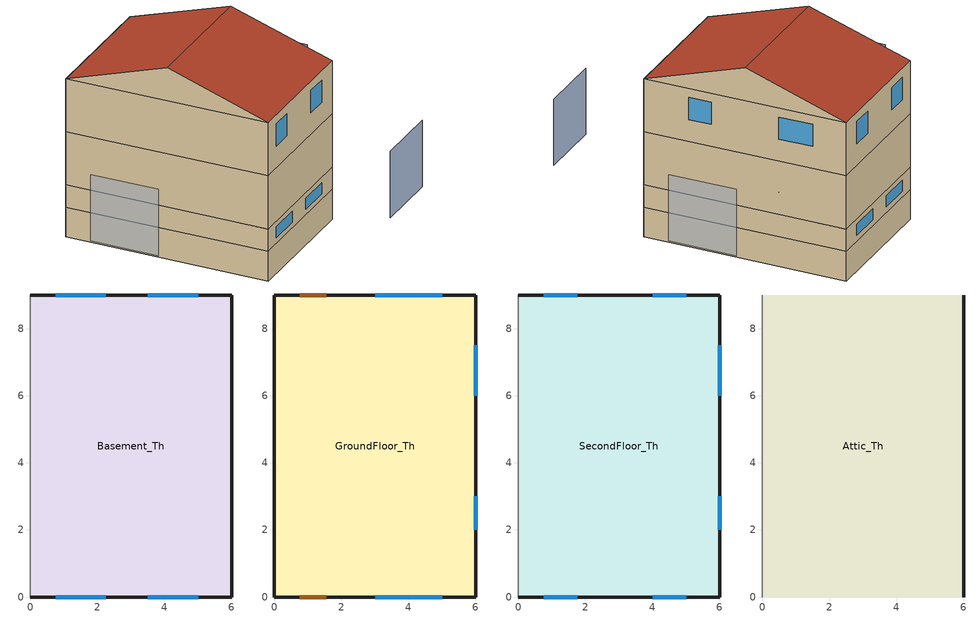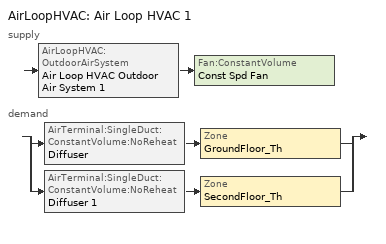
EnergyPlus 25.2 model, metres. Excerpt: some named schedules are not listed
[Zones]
Basement_Th
 floor foundation (SFD_BasementFloor): 6,9 6,0 0,0 0,9 z-1.35; 6,9 6,0 0,0 0,9 z0
 wall outside (Surface 12 c tbd): 6,0 6,9 z0:1
 wall outside (Surface 13 c tbd): 0,0 6,0 z0:1
 wall outside (Surface 16 c tbd): 6,9 0,9 z0:1
 wall foundation (SFD_new-construction_BasementWall): 0,0 6,0 6,9 0,9 z-1.35:0
 wall adiabatic (SFD_new-construction_ExtWall): 0,9 0,0 z0:1; 0,9 0,0 z-1.35:0
 window (SFD_Window_new-construction): 0.75,0 2.25,0 / 3.5,0 5,0 / 5,9 3.5,9 / 2.25,9 0.75,9 z0.25:0.75
GroundFloor_Th
 floor ground (SFD_IntFloor): 6,9 6,0 0,0 0,9 z1
 wall ground (Surface 3 c tbd): 0,0 6,0 z1:3.4
 wall ground (Surface 4 c tbd): 6,9 0,9 z1:3.4
 wall ground (SFD_new-construction_ExtWall): 0,9 0,0 z1:3.4
 wall ground (Surface 6 c tbd): 6,0 6,9 z1:3.4
 window inside (SFD_Window_new-construction): 3,0 5,0 / 5,9 3,9 / 6,6 6,7.5 z2:3; 6,2 6,3 z1.99:2.99
 door inside (SFD_Door_new-construction): 0.75,0 1.55,0 / 1.55,9 0.75,9 z1:3
 ceiling ground (SFD_IntCeiling): 6,0 6,9 0,9 0,0 z3.4
SecondFloor_Th
 floor to GroundFloor_Th (SFD_IntFloor): 6,9 6,0 0,0 0,9 z3.4
 wall outside (Surface 25 c tbd): 0,0 6,0 z3.4:5.8
 wall outside (Surface 26 c tbd): 6,0 6,9 z3.4:5.8
 wall outside (Surface 28 c tbd): 6,9 0,9 z3.4:5.8
 wall adiabatic (SFD_new-construction_ExtWall): 0,9 0,0 z3.4:5.8
 window (SFD_Window_new-construction): 4,0 5,0 / 0.75,0 1.75,0 / 6,2 6,3 / 6,6 6,7.5 / 1.75,9 0.75,9 / 5,9 4,9 z4.4:5.4
Attic_Th
 floor to SecondFloor_Th (Surface 27 c tbd Reversed): 6,9 6,0 0,0 0,9 z5.8
 wall outside (SFD_new-construction_ExtWall): 6,4.5,7.29 6,0,5.8 6,9,5.8
 wall adiabatic (SFD_new-construction_ExtWall): 0,4.5,7.29 0,9,5.8 0,0,5.8
 roof outside (SFD_Roof): 6,4.5,7.29 6,9,5.8 0,9,5.8 0,4.5,7.29; 0,4.5,7.29 0,0,5.8 6,0,5.8 6,4.5,7.29
shading: -4,3 -4,6 / 6,-4 3,-4 / 10,6 10,3 z1:4
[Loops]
AirLoopHVAC 'Air Loop HVAC 1'
 supply: AirLoopHVAC:OutdoorAirSystem 'Air Loop HVAC Outdoor Air System 1' > Fan:ConstantVolume 'Const Spd Fan'
 demand: split
  | AirTerminal:SingleDuct:ConstantVolume:NoReheat 'Diffuser' > Zone 'GroundFloor_Th'
  | AirTerminal:SingleDuct:ConstantVolume:NoReheat 'Diffuser 1' > Zone 'SecondFloor_Th'
[Building]
Building 1
[Site:Location]
MONTREAL INTL A: Latitude {deg}=45.47; Longitude {deg}=-73.74; Time Zone {hr}=-5; Elevation {m}=36
[SizingPeriod:DesignDay] Day of Month=21; Dry-Bulb Temperature Range Modifier Type=DefaultMultipliers; Humidity Condition Type=Wetbulb; Barometric Pressure {Pa}=100893; Rain Indicator=No; Snow Indicator=No; Daylight Saving Time Indicator=No; Begin Environment Reset Mode=FullResetAtBeginEnvironment
Name | Month | Day Type | Maximum Dry-Bulb Temperature {C} | Daily Dry-Bulb Temperature Range {deltaC} | Wetbulb or DewPoint at Maximum Dry-Bulb {C} | Wind Speed {m/s} | Wind Direction {deg} | Solar Model Indicator | ASHRAE Clear Sky Optical Depth for Beam Irradiance (taub) | ASHRAE Clear Sky Optical Depth for Diffuse Irradiance (taud) | Sky Clearness
Montreal-Trudeau Intl AP Ann Clg .4% Condns DB=>MWB | 7 | SummerDesignDay | 30.3 | 8.8 | 22.1 | 5.4 | 230 | ASHRAETau | 0.431 | 2.246
Montreal-Trudeau Intl AP Ann Htg 99.6% Condns DB | 1 | WinterDesignDay | -22.9 | 0 | -22.9 | 4.3 | 260 | ASHRAEClearSky |  |  | 0
[Material] Thermal Absorptance=0.9
Name | Roughness | Thickness {m} | Conductivity {W/m-K} | Density {kg/m3} | Specific Heat {J/kg-K} | Solar Absorptance | Visible Absorptance
Cladding-vinyl | Smooth | 0.0095 | 0.086 | 200 | 1000 | 0.5 | 0.5
Gypsum Board | Smooth | 0.0127 | 0.16 | 800 | 1090 | 0.3 | 0.5
Heavy Concrete 150 mm | Smooth | 0.1524 | 1.95 | 2240 | 900 | 0.3 | 0.5
Heavy Concrete 200 mm | Smooth | 0.2032 | 1.95 | 2240 | 900 | 0.3 | 0.5
Insulation 75 mm | Smooth | 0.0754 | 0.046 | 19 | 960 | 0.7 | 0.7
Insulation panel 80 mm | Smooth | 0.08 | 0.03 | 43 | 1210 | 0.7 | 0.7
Plaster | Smooth | 0.005 | 0.071 | 1860 | 840 | 0.3 | 0.5
Plywood | Smooth | 0.0159 | 0.12 | 544 | 1210 | 0.5 | 0.5
Shingles asphalt | Smooth | 0.0032 | 0.04 | 1120 | 1260 | 0.5 | 0.5
Surface 12 m tbd | Smooth | 0.0408001 | 0.03 | 43 | 1210 | 0.7 | 0.7
Surface 13 m tbd; Surface 16 m tbd | Smooth | 0.0282931 | 0.03 | 43 | 1210 | 0.7 | 0.7
Surface 25 m tbd; Surface 28 m tbd | Smooth | 0.0615621 | 0.046 | 19 | 960 | 0.7 | 0.7
Surface 26 m tbd | Smooth | 0.0641773 | 0.046 | 19 | 960 | 0.7 | 0.7
Surface 27 m tbd | Smooth | 0.220486 | 0.046 | 20 | 1400 | 0.7 | 0.7
Surface 3 m tbd; Surface 4 m tbd | Smooth | 0.0613361 | 0.046 | 19 | 960 | 0.7 | 0.7
Surface 6 m tbd | Smooth | 0.0628811 | 0.046 | 19 | 960 | 0.7 | 0.7
Wood Flooring | Smooth | 0.019 | 0.17 | 700 | 1630 | 0.5 | 0.2
Wood frame roof 2x10 insulated | Smooth | 0.235 | 0.16 | 96 | 1515 | 0.7 | 0.7
Wood frame roof 2x10 uninsulated | Smooth | 0.235 | 1.1557 | 80.994 | 1621.88 | 0.7 | 0.7
Wood frame wall 2x4 insulated | Smooth | 0.089 | 0.073 | 165.2 | 1571.76 | 0.7 | 0.7
Wood frame wall 2x4 uninsulated | Smooth | 0.089 | 0.409 | 154.65 | 1626.3 | 0.7 | 0.7
Wood Furnishing | Smooth | 0.075 | 0.12 | 540 | 1210 | 0.5 | 0.5
XPS 25mm | Rough | 0.0254 | 0.029 | 28 | 1450 | 0.7 | 0.7
[Material:AirGap]
Air Layer 1: Thermal Resistance {m2-K/W}=0.15
[Material:NoMass]
SFD_Door_new-construction: Roughness=Smooth; Thermal Resistance {m2-K/W}=1.11; Thermal Absorptance=0.9; Solar Absorptance=0.7; Visible Absorptance=0.7
[WindowMaterial:SimpleGlazingSystem]
SFD_Window_new-construction: U-Factor {W/m2-K}=1.8; Solar Heat Gain Coefficient=0.6; Visible Transmittance=0.8
[Construction]
SFD_BasementFloor: Heavy Concrete 150 mm
SFD_Door_new-construction: SFD_Door_new-construction
SFD_Furnishing: Wood Furnishing
SFD_IntCeiling: Gypsum Board, Wood frame roof 2x10 uninsulated, Plywood, Wood Flooring
SFD_IntFloor: Wood Flooring, Plywood, Wood frame roof 2x10 uninsulated, Gypsum Board
SFD_IntWall: Gypsum Board, Air Layer 1, Wood frame wall 2x4 uninsulated, Air Layer 1, Gypsum Board
SFD_new-construction_BasementWall: Heavy Concrete 200 mm, Insulation panel 80 mm, Gypsum Board
SFD_new-construction_ExtWall: Cladding-vinyl, Air Layer 1, Plywood, Wood frame wall 2x4 insulated, Insulation 75 mm, Air Layer 1, Gypsum Board
SFD_Roof: Shingles asphalt, Plywood
SFD_Window_new-construction: SFD_Window_new-construction
Surface 12 c tbd: Plaster, Heavy Concrete 200 mm, Surface 12 m tbd, Air Layer 1, Gypsum Board
Surface 13 c tbd: Plaster, Heavy Concrete 200 mm, Surface 13 m tbd, Air Layer 1, Gypsum Board
Surface 16 c tbd: Plaster, Heavy Concrete 200 mm, Surface 16 m tbd, Air Layer 1, Gypsum Board
Surface 25 c tbd: Cladding-vinyl, Air Layer 1, Plywood, Wood frame wall 2x4 insulated, Surface 25 m tbd, Air Layer 1, Gypsum Board
Surface 26 c tbd: Cladding-vinyl, Air Layer 1, Plywood, Wood frame wall 2x4 insulated, Surface 26 m tbd, Air Layer 1, Gypsum Board
Surface 27 c tbd Reversed: Gypsum Board, Wood frame roof 2x10 insulated, Plywood, Surface 27 m tbd
Surface 28 c tbd: Cladding-vinyl, Air Layer 1, Plywood, Wood frame wall 2x4 insulated, Surface 28 m tbd, Air Layer 1, Gypsum Board
Surface 3 c tbd: Cladding-vinyl, Air Layer 1, Plywood, Wood frame wall 2x4 insulated, Surface 3 m tbd, Air Layer 1, Gypsum Board
Surface 4 c tbd: Cladding-vinyl, Air Layer 1, Plywood, Wood frame wall 2x4 insulated, Surface 4 m tbd, Air Layer 1, Gypsum Board
Surface 6 c tbd: Cladding-vinyl, Air Layer 1, Plywood, Wood frame wall 2x4 insulated, Surface 6 m tbd, Air Layer 1, Gypsum Board
[Zone] Multiplier=1; Part of Total Floor Area=Yes
Attic_Th; Basement_Th; GroundFloor_Th; SecondFloor_Th
[Space]
Name | Zone | Space Type
Attic | Attic_Th | SFD_Attic_SpaceType
Basement | Basement_Th | SFD_Basement_SpaceType
GroundFloor | GroundFloor_Th | SFD_MainFloors_SpaceType
SecondFloor | SecondFloor_Th | SFD_MainFloors_SpaceType
[SpaceList]
SFD_Attic_SpaceType: Attic
SFD_Basement_SpaceType: Basement
SFD_MainFloors_SpaceType: GroundFloor, SecondFloor
[ZoneInfiltration:DesignFlowRate] Density Basis=Outdoor
Name | Zone or ZoneList or Space or SpaceList | Design Flow Rate Calculation Method | Air Changes per Hour {1/hr} | Constant Term Coefficient | Temperature Term Coefficient | Velocity Term Coefficient | Velocity Squared Term Coefficient | Design Flow Rate {m3/s}
Attic Ventilation | SFD_Attic_SpaceType | AirChanges/Hour | 3 | 0.606 | 0.03636 | 0.1177 | 0
Air exhaust-intake compensation | SFD_MainFloors_SpaceType | Flow/Zone |  |  |  |  |  | 0.001
[InternalMass]
Name | Construction | Zone or ZoneList | Space or SpaceList | Surface Area {m2}
Basement Basement_InternalMassFurnishing | SFD_Furnishing | Basement_Th | Basement | 216
GroundFloor MainFloors_InternalMassFurnishing | SFD_Furnishing | GroundFloor_Th | GroundFloor | 108
SecondFloor MainFloors_InternalMassFurnishing | SFD_Furnishing | SecondFloor_Th | SecondFloor | 108
GroundFloor MainFloors_IntWalls | SFD_IntWall | GroundFloor_Th | GroundFloor | 80
SecondFloor MainFloors_IntWalls | SFD_IntWall | SecondFloor_Th | SecondFloor | 80
[SurfaceProperty:ExposedFoundationPerimeter] Exposed Perimeter Calculation Method=TotalExposedPerimeter; Total Exposed Perimeter {m}=21
Surface 11; Surface 17
[ZoneControl:Thermostat] Temperature Difference Between Cutout And Setpoint {deltaC}=0
Name | Zone or ZoneList | Control Type Schedule | Control 1
Basement_Th Thermostat | Basement_Th | Basement_Th Thermostat Schedule | Thermostat Setpoint Dual Setpoint 3
GroundFloor_Th Thermostat | GroundFloor_Th | GroundFloor_Th Thermostat Schedule | Thermostat Setpoint Dual Setpoint 2
SecondFloor_Th Thermostat | SecondFloor_Th | SecondFloor_Th Thermostat Schedule | Thermostat Setpoint Dual Setpoint 1
[ThermostatSetpoint:SingleCooling]
Thermostat Setpoint Dual Setpoint 3: Setpoint Temperature Schedule=Residential ClgSetpoint
[ZoneHVAC:Baseboard:Convective:Electric] Availability Schedule=Always On Discrete hvac_library; Heating Design Capacity {W}=Autosize; Efficiency=1
Elec Baseboard 2; Elec Baseboard 1; Elec Baseboard
[Zone equipment]
Basement_Th: Elec Baseboard 2
GroundFloor_Th: Diffuser, Cycling PTAC DX Clg Elec Htg 1, Elec Baseboard 1
SecondFloor_Th: Diffuser 1, Cycling PTAC DX Clg Elec Htg, Elec Baseboard
[Sizing:Zone] Zone Cooling Design Supply Air Temperature Input Method=SupplyAirTemperature; Zone Cooling Design Supply Air Temperature {C}=14; Zone Cooling Design Supply Air Temperature Difference {deltaC}=11.11; Zone Heating Design Supply Air Temperature Input Method=SupplyAirTemperature; Zone Heating Design Supply Air Temperature {C}=40; Zone Heating Design Supply Air Temperature Difference {deltaC}=11.11; Zone Cooling Design Supply Air Humidity Ratio {kgWater/kgDryAir}=0.0085; Zone Heating Design Supply Air Humidity Ratio {kgWater/kgDryAir}=0.008; Cooling Design Air Flow Method=DesignDay; Cooling Design Air Flow Rate {m3/s}=0; Cooling Minimum Air Flow per Zone Floor Area {m3/s-m2}=0.000762; Cooling Minimum Air Flow {m3/s}=0; Cooling Minimum Air Flow Fraction=0; Heating Design Air Flow Method=DesignDay; Heating Design Air Flow Rate {m3/s}=0; Heating Maximum Air Flow per Zone Floor Area {m3/s-m2}=0.002032; Heating Maximum Air Flow {m3/s}=0.141576; Heating Maximum Air Flow Fraction=0.3; Account for Dedicated Outdoor Air System=No; Zone Load Sizing Method=Sensible Load Only No Latent Load; Zone Latent Cooling Design Supply Air Humidity Ratio Input Method=HumidityRatioDifference; Zone Cooling Design Supply Air Humidity Ratio Difference {kgWater/kgDryAir}=0.005; Zone Latent Heating Design Supply Air Humidity Ratio Input Method=HumidityRatioDifference; Zone Humidification Design Supply Air Humidity Ratio Difference {kgWater/kgDryAir}=0.005; Type of Space Sum to Use=Coincident; Heating Coil Sizing Method=None; Maximum Heating Capacity To Cooling Load Sizing Ratio {W/W}=1
Name | Design Specification Outdoor Air Object
Basement_Th | Basement_Th Zero air DSOA
GroundFloor_Th; SecondFloor_Th | SFD-OA-Quebec-code-2015
[DesignSpecification:OutdoorAir] Outdoor Air Method=Sum; Outdoor Air Flow per Person {m3/s-person}=0; Outdoor Air Flow per Zone Floor Area {m3/s-m2}=0; Outdoor Air Flow Air Changes per Hour {1/hr}=0
Name | Outdoor Air Flow per Zone {m3/s}
Basement_Th Zero air DSOA | 0
SFD-OA-Quebec-code-2015 | 0.015
[Lights]
MainFloors_InteriorLighting: Zone or ZoneList or Space or SpaceList=SFD_MainFloors_SpaceType; Schedule=Interior Lighting Schedule; Design Level Calculation Method=LightingLevel; Lighting Level {W}=150.85; Fraction Radiant=0.4; Fraction Visible=0.2; Fraction Replaceable=1
[People]
MainFloors_People: Zone or ZoneList or Space or SpaceList=SFD_MainFloors_SpaceType; Number of People Schedule=Residential Occupancy; Number of People Calculation Method=People; Number of People=1.42; Fraction Radiant=0.3; Activity Level Schedule=Residential Occupant Activity; Clothing Insulation Calculation Method=ClothingInsulationSchedule
[ElectricEquipment] Zone or ZoneList or Space or SpaceList=SFD_MainFloors_SpaceType; Design Level Calculation Method=EquipmentLevel
Name | Schedule | Design Level {W} | Fraction Radiant | Fraction Lost | Fraction Latent
MainFloors_Dishwasher | Dishwasher Schedule | 59.25 | 0.2
MainFloors_Dryer | Dryer Schedule | 309.55 | 0.2 | 0.8
MainFloors_Freezer | Freezer Schedule | 26.7 | 0.2
MainFloors_HWElectricConsumption | Hot Water Tank Electric Load Schedule | 592.05 |  | 0.99
MainFloors_OtherEquipment | Other Electric Charges Schedule | 923.65 | 0.2 |  | 0
MainFloors_Refrigerator | Fridge Schedule | 80.15 | 0.2
MainFloors_StoveTopOven | Stovetop Schedule | 236.9 | 0.2
MainFloors_WashingMachine | Washer Schedule | 29.95 | 0.2
[ZoneInfiltration:EffectiveLeakageArea] Effective Air Leakage Area {cm2}=113.75; Stack Coefficient=0.000145; Wind Coefficient=0.000174
Name | Zone or Space
SFD_ELA_new-construction 1 | GroundFloor
SFD_ELA_new-construction 2 | SecondFloor
[ThermostatSetpoint:DualSetpoint] Heating Setpoint Temperature Schedule=Residential HtgSetpoint; Cooling Setpoint Temperature Schedule=Residential ClgSetpoint
Thermostat Setpoint Dual Setpoint 2; Thermostat Setpoint Dual Setpoint 1
[ZoneVentilation:WindandStackOpenArea] Opening Area Fraction Schedule=SFD Window Opening Fraction; Opening Effectiveness=Autocalculate; Height Difference {m}=0.25; Discharge Coefficient for Opening=Autocalculate; Minimum Indoor Temperature {C}=21; Maximum Indoor Temperature {C}=40; Delta Temperature {deltaC}=-100; Minimum Outdoor Temperature {C}=21; Maximum Outdoor Temperature {C}=24; Maximum Wind Speed {m/s}=10
Name | Zone or Space | Opening Area {m2} | Effective Angle {deg}
Sub Surface 3_WindandStackOpenArea | GroundFloor_Th | 2 | 180
Sub Surface 8_WindandStackOpenArea | GroundFloor_Th | 2 | 0
Sub Surface 13_WindandStackOpenArea | GroundFloor_Th | 1 | 90
Sub Surface 14_WindandStackOpenArea | GroundFloor_Th | 1.5 | 90
Sub Surface 9_WindandStackOpenArea; Sub Surface 10_WindandStackOpenArea | SecondFloor_Th | 1 | 0
Sub Surface 5_WindandStackOpenArea; Sub Surface 4_WindandStackOpenArea | SecondFloor_Th | 1 | 180
Sub Surface 15_WindandStackOpenArea | SecondFloor_Th | 1 | 90
Sub Surface 16_WindandStackOpenArea | SecondFloor_Th | 1.5 | 90
[AirTerminal:SingleDuct:ConstantVolume:NoReheat] Availability Schedule=Always On Discrete hvac_library; Maximum Air Flow Rate {m3/s}=AutoSize
Diffuser; Diffuser 1
[ZoneHVAC:PackagedTerminalAirConditioner] Availability Schedule=Always On Discrete hvac_library; Cooling Supply Air Flow Rate {m3/s}=Autosize; Heating Supply Air Flow Rate {m3/s}=Autosize; No Load Supply Air Flow Rate {m3/s}=Autosize; No Load Supply Air Flow Rate Control Set To Low Speed=Yes; Cooling Outdoor Air Flow Rate {m3/s}=0; Heating Outdoor Air Flow Rate {m3/s}=0; No Load Outdoor Air Flow Rate {m3/s}=0; Fan Placement=DrawThrough; Supply Air Fan Operating Mode Schedule=Cycling PTAC Fan Mode Always Zero
Name | Supply Air Fan | Heating Coil | Cooling Coil
Cycling PTAC DX Clg Elec Htg 1 | Cycling Elec PTAC Fan 1 | Cycling PTAC Elec Htg Coil 1 | Cycling Elec PTAC 1 Spd DX Clg Coil 1
Cycling PTAC DX Clg Elec Htg | Cycling Elec PTAC Fan | Cycling PTAC Elec Htg Coil | Cycling Elec PTAC 1 Spd DX Clg Coil
[Fan:OnOff] Availability Schedule=Always On Discrete hvac_library; Fan Total Efficiency=0.6; Pressure Rise {Pa}=250; Maximum Flow Rate {m3/s}=Autosize; Motor Efficiency=0.8; Motor In Airstream Fraction=1; Fan Power Ratio Function of Speed Ratio Curve=Fan On Off Power Curve 15; Fan Efficiency Ratio Function of Speed Ratio Curve=Fan On Off Efficiency Curve 15
Cycling Elec PTAC Fan 1; Cycling Elec PTAC Fan
[Coil:Heating:Electric] Availability Schedule=Always On Discrete hvac_library; Efficiency=1; Nominal Capacity {W}=0
Cycling PTAC Elec Htg Coil 1; Cycling PTAC Elec Htg Coil
[Coil:Cooling:DX:SingleSpeed] Availability Schedule=Always On Discrete hvac_library; Gross Rated Total Cooling Capacity {W}=Autosize; Gross Rated Sensible Heat Ratio=Autosize; Gross Rated Cooling COP {W/W}=2.5; Rated Air Flow Rate {m3/s}=Autosize; Rated Evaporator Fan Power Per Volume Flow Rate 2017 {W/(m3/s)}=773.3; Rated Evaporator Fan Power Per Volume Flow Rate 2023 {W/(m3/s)}=934.4; Total Cooling Capacity Function of Temperature Curve=Curve Biquadratic 29; Total Cooling Capacity Function of Flow Fraction Curve=Curve Quadratic 35; Energy Input Ratio Function of Temperature Curve=Curve Biquadratic 30; Energy Input Ratio Function of Flow Fraction Curve=Curve Quadratic 36; Part Load Fraction Correlation Curve=Curve Quadratic 37; Minimum Outdoor Dry-Bulb Temperature for Compressor Operation {C}=-25; Nominal Time for Condensate Removal to Begin {s}=0; Ratio of Initial Moisture Evaporation Rate and Steady State Latent Capacity=0; Maximum Cycling Rate {cycles/hr}=0; Latent Capacity Time Constant {s}=0; Condenser Type=AirCooled; Evaporative Condenser Effectiveness=0; Evaporative Condenser Air Flow Rate {m3/s}=Autosize; Evaporative Condenser Pump Rated Power Consumption {W}=Autosize; Crankcase Heater Capacity {W}=0; Maximum Outdoor Dry-Bulb Temperature for Crankcase Heater Operation {C}=0; Basin Heater Capacity {W/K}=0; Basin Heater Setpoint Temperature {C}=10
Cycling Elec PTAC 1 Spd DX Clg Coil 1; Cycling Elec PTAC 1 Spd DX Clg Coil
[AirLoopHVAC]
Air Loop HVAC 1: Design Supply Air Flow Rate {m3/s}=AutoSize; Design Return Air Flow Fraction of Supply Air Flow=1
[Sizing:System]
Air Loop HVAC 1: Type of Load to Size On=VentilationRequirement; Design Outdoor Air Flow Rate {m3/s}=Autosize; Central Heating Maximum System Air Flow Ratio=0.3; Preheat Design Temperature {C}=18; Preheat Design Humidity Ratio {kgWater/kgDryAir}=0.008; Precool Design Temperature {C}=14; Precool Design Humidity Ratio {kgWater/kgDryAir}=0.008; Central Cooling Design Supply Air Temperature {C}=14; Central Heating Design Supply Air Temperature {C}=18; Type of Zone Sum to Use=NonCoincident; 100% Outdoor Air in Cooling=Yes; 100% Outdoor Air in Heating=Yes; Central Cooling Design Supply Air Humidity Ratio {kgWater/kgDryAir}=0.0085; Central Heating Design Supply Air Humidity Ratio {kgWater/kgDryAir}=0.008; Cooling Supply Air Flow Rate Method=DesignDay; Cooling Supply Air Flow Rate {m3/s}=0; Cooling Supply Air Flow Rate Per Floor Area {m3/s-m2}=0.00996765; Cooling Fraction of Autosized Cooling Supply Air Flow Rate=1; Cooling Supply Air Flow Rate Per Unit Cooling Capacity {m3/s-W}=3.94755e-05; Heating Supply Air Flow Rate Method=DesignDay; Heating Supply Air Flow Rate {m3/s}=0; Heating Supply Air Flow Rate Per Floor Area {m3/s-m2}=0.00996765; Heating Fraction of Autosized Heating Supply Air Flow Rate=1; Heating Fraction of Autosized Cooling Supply Air Flow Rate=1; Heating Supply Air Flow Rate Per Unit Heating Capacity {m3/s-W}=3.15882e-05; System Outdoor Air Method=ZoneSum; Zone Maximum Outdoor Air Fraction=1; Cooling Design Capacity Method=CoolingDesignCapacity; Cooling Design Capacity {W}=Autosize; Cooling Design Capacity Per Floor Area {W/m2}=234.7; Fraction of Autosized Cooling Design Capacity=1; Heating Design Capacity Method=HeatingDesignCapacity; Heating Design Capacity {W}=Autosize; Heating Design Capacity Per Floor Area {W/m2}=157; Fraction of Autosized Heating Design Capacity=1; Central Cooling Capacity Control Method=OnOff; Occupant Diversity=Autosize; Heating Coil Sizing Method=None; Maximum Heating Capacity To Cooling Capacity Sizing Ratio {W/W}=1
[AvailabilityManager:Scheduled]
Air Loop HVAC 1 Availability Manager: Schedule=Always On Discrete
[Controller:OutdoorAir]
Controller Outdoor Air 1: Minimum Outdoor Air Flow Rate {m3/s}=Autosize; Maximum Outdoor Air Flow Rate {m3/s}=Autosize; Economizer Control Type=NoEconomizer; Economizer Control Action Type=ModulateFlow; Economizer Maximum Limit Dry-Bulb Temperature {C}=28; Economizer Maximum Limit Enthalpy {J/kg}=64000; Economizer Minimum Limit Dry-Bulb Temperature {C}=-100; Lockout Type=NoLockout; Minimum Limit Type=FixedMinimum; Mechanical Ventilation Controller=Controller Mechanical Ventilation 4; High Humidity Control=No; High Humidity Outdoor Air Flow Ratio=1; Control High Indoor Humidity Based on Outdoor Humidity Ratio=Yes; Heat Recovery Bypass Control Type=BypassWhenWithinEconomizerLimits; Economizer Operation Staging=InterlockedWithMechanicalCooling
[Controller:MechanicalVentilation]
Controller Mechanical Ventilation 4: Availability Schedule=Always On Discrete 2; Demand Controlled Ventilation=No; System Outdoor Air Method=ZoneSum; Zone or ZoneList Name 1=GroundFloor_Th; Design Specification Outdoor Air Object Name 1=SFD-OA-Quebec-code-2015; Zone or ZoneList Name 2=SecondFloor_Th; Design Specification Outdoor Air Object Name 2=SFD-OA-Quebec-code-2015
[HeatExchanger:AirToAir:SensibleAndLatent]
Air-to-Air Plate HX: Availability Schedule=Always On Discrete hvac_library; Nominal Supply Air Flow Rate {m3/s}=Autosize; Sensible Effectiveness at 100% Heating Air Flow=0.54; Latent Effectiveness at 100% Heating Air Flow=0; Sensible Effectiveness at 100% Cooling Air Flow=0.54; Latent Effectiveness at 100% Cooling Air Flow=0; Nominal Electric Power {W}=0; Supply Air Outlet Temperature Control=Yes; Heat Exchanger Type=Plate; Frost Control Type=None; Threshold Temperature {C}=1.7; Economizer Lockout=Yes
[SetpointManager:MixedAir] Control Variable=Temperature
Node 23 OS Default SPM; Node 21 OS Default SPM
[Fan:ConstantVolume]
Const Spd Fan: Availability Schedule=Always On Discrete; Fan Total Efficiency=0.7; Pressure Rise {Pa}=250; Maximum Flow Rate {m3/s}=AutoSize; Motor Efficiency=0.9; Motor In Airstream Fraction=1
[SetpointManager:OutdoorAirReset]
OA Temp Reset: Control Variable=Temperature; Setpoint at Outdoor Low Temperature {C}=18; Outdoor Low Temperature {C}=15; Setpoint at Outdoor High Temperature {C}=14; Outdoor High Temperature {C}=24
[Foundation:Kiva] Interior Horizontal Insulation Material=XPS 25mm; Interior Horizontal Insulation Depth {m}=0; Interior Horizontal Insulation Width {m}=0.6; Wall Height Above Grade {m}=0.2; Wall Depth Below Slab {m}=0
KIVA Foundation Floor Surface 11; KIVA Foundation Floor Surface 17
[Foundation:Kiva:Settings]
Soil Conductivity {W/m-K}=1.9; Soil Density {kg/m3}=1920; Soil Specific Heat {J/kg-K}=1425; Ground Solar Absorptivity=0.4; Ground Thermal Absorptivity=0.9; Ground Surface Roughness {m}=0.03; Far-Field Width {m}=40; Deep-Ground Boundary Condition=GroundWater; Deep-Ground Depth {m}=10; Minimum Cell Dimension {m}=0.02; Maximum Cell Growth Coefficient=1.5; Simulation Timestep=Hourly
[Exterior:Lights]
Exterior Lights 1: Schedule=Exterior Lighting Schedule; Design Level {W}=38.5
[Schedule:Compact]
Basement_Th Thermostat Schedule: Through: 12/31, For: AllDays, Until: 24:00, 2
GroundFloor_Th Thermostat Schedule; SecondFloor_Th Thermostat Schedule: Through: 12/31, For: AllDays, Until: 24:00, 4
[Schedule:Day:Interval]
Schedule Day 26: No, 24:00, 25
Schedule Day 27: No, 08:00, 1, 13:00, 0.82, 14:00, 0.77, 16:00, 0.74, 17:00, 0.8, 18:00, 0.95, 19:00, 1, 20:00, 0.98, 21:00, 0.94, 24:00, 1
Schedule Day 28: No, 08:00, 1, 09:00, 0.89, 13:00, 0.95, 14:00, 0.89, 16:00, 0.83, 17:00, 0.85, 18:00, 0.95, 19:00, 1, 20:00, 0.98, 21:00, 0.94, 24:00, 1
Large Office Activity Default Schedule: No, 07:00, 70, 23:00, 130, 24:00, 70
Large Office Activity Summer Design Day; Large Office Activity Winter Design Day: No, 24:00, 150
Schedule Day 25: No, 08:00, 18, 21:00, 21, 24:00, 18
Schedule Day 29: No, 24:00, 0.25
Schedule Day 30; Schedule Day 31; Cycling PTAC Fan Mode Sch Default: No, 24:00, 0
Schedule Day 32; Schedule Day 34: No, 24:00, 0.01
[Schedule:Week:Daily]
Residential ClgSetpoint Week Rule - Jan1-Dec31: Schedule Day 26, Schedule Day 26, Schedule Day 26, Schedule Day 26, Schedule Day 26, Schedule Day 26, Schedule Day 26, Schedule Day 26, Schedule Day 26, Schedule Day 26, Schedule Day 26, Schedule Day 26
Residential Occupancy Week Rule - Jan1-Jan2: Schedule Day 27, Schedule Day 27, Schedule Day 27, Schedule Day 27, Schedule Day 27, Schedule Day 27, Schedule Day 28, Schedule Day 27, Schedule Day 27, Schedule Day 27, Schedule Day 27, Schedule Day 27
Residential Occupancy Week Rule - Jan3-Dec31: Schedule Day 28, Schedule Day 27, Schedule Day 27, Schedule Day 27, Schedule Day 27, Schedule Day 27, Schedule Day 28, Schedule Day 27, Schedule Day 27, Schedule Day 27, Schedule Day 27, Schedule Day 27
Residential Occupant Activity Week Rule - Jan1-Dec31: Large Office Activity Default Schedule, Large Office Activity Default Schedule, Large Office Activity Default Schedule, Large Office Activity Default Schedule, Large Office Activity Default Schedule, Large Office Activity Default Schedule, Large Office Activity Default Schedule, Large Office Activity Default Schedule, Large Office Activity Summer Design Day, Large Office Activity Winter Design Day, Large Office Activity Default Schedule, Large Office Activity Default Schedule
Residential HtgSetpoint Week Rule - Jan1-Dec31: Schedule Day 25, Schedule Day 25, Schedule Day 25, Schedule Day 25, Schedule Day 25, Schedule Day 25, Schedule Day 25, Schedule Day 25, Schedule Day 25, Schedule Day 25, Schedule Day 25, Schedule Day 25
SFD Window Opening Fraction Week Rule - Jan1-Jan2: Schedule Day 29, Schedule Day 29, Schedule Day 29, Schedule Day 29, Schedule Day 29, Schedule Day 29, Schedule Day 30, Schedule Day 31, Schedule Day 32, Schedule Day 34, Schedule Day 29, Schedule Day 29
SFD Window Opening Fraction Week Rule - Jan3-Dec31: Schedule Day 30, Schedule Day 29, Schedule Day 29, Schedule Day 29, Schedule Day 29, Schedule Day 29, Schedule Day 30, Schedule Day 31, Schedule Day 32, Schedule Day 34, Schedule Day 29, Schedule Day 29
Cycling PTAC Fan Mode Always Zero Week Rule - Jan1-Dec31: Cycling PTAC Fan Mode Sch Default, Cycling PTAC Fan Mode Sch Default, Cycling PTAC Fan Mode Sch Default, Cycling PTAC Fan Mode Sch Default, Cycling PTAC Fan Mode Sch Default, Cycling PTAC Fan Mode Sch Default, Cycling PTAC Fan Mode Sch Default, Cycling PTAC Fan Mode Sch Default, Cycling PTAC Fan Mode Sch Default, Cycling PTAC Fan Mode Sch Default, Cycling PTAC Fan Mode Sch Default, Cycling PTAC Fan Mode Sch Default
[Schedule:Year]
Residential ClgSetpoint: Residential ClgSetpoint Week Rule - Jan1-Dec31, 1, 1, 12, 31
Residential Occupancy: Residential Occupancy Week Rule - Jan1-Jan2, 1, 1, 1, 2, Residential Occupancy Week Rule - Jan3-Dec31, 1, 3, 12, 31
Residential Occupant Activity: Residential Occupant Activity Week Rule - Jan1-Dec31, 1, 1, 12, 31
Residential HtgSetpoint: Residential HtgSetpoint Week Rule - Jan1-Dec31, 1, 1, 12, 31
SFD Window Opening Fraction: SFD Window Opening Fraction Week Rule - Jan1-Jan2, 1, 1, 1, 2, SFD Window Opening Fraction Week Rule - Jan3-Dec31, 1, 3, 12, 31
Cycling PTAC Fan Mode Always Zero: Cycling PTAC Fan Mode Always Zero Week Rule - Jan1-Dec31, 1, 1, 12, 31
[Schedule:Constant] Hourly Value=1
Always On Discrete hvac_library; Always On Discrete; Always On Discrete 2
[Curve:Exponent]
Fan On Off Power Curve 15: Coefficient1 Constant=1; Coefficient2 Constant=0; Coefficient3 Constant=0; Minimum Value of x {BasedOnField A2}=0; Maximum Value of x {BasedOnField A2}=1
[Curve:Cubic]
Fan On Off Efficiency Curve 15: Coefficient1 Constant=1; Coefficient2 x=0; Coefficient3 x**2=0; Coefficient4 x**3=0; Minimum Value of x {BasedOnField A2}=0; Maximum Value of x {BasedOnField A2}=1
[Curve:Biquadratic] Minimum Value of x {BasedOnField A2}=17; Maximum Value of x {BasedOnField A2}=22; Minimum Value of y {BasedOnField A3}=13; Maximum Value of y {BasedOnField A3}=46
Name | Coefficient1 Constant | Coefficient2 x | Coefficient3 x**2 | Coefficient4 y | Coefficient5 y**2 | Coefficient6 x*y
Curve Biquadratic 29 | 0.942588 | 0.00954335 | 0.00068377 | -0.0110427 | 5.249e-06 | -9.72e-06
Curve Biquadratic 30 | 0.342414 | 0.034885 | -0.0006237 | 0.00497722 | 0.000437951 | -0.000728028
[Curve:Quadratic]
Name | Coefficient1 Constant | Coefficient2 x | Coefficient3 x**2 | Minimum Value of x {BasedOnField A2} | Maximum Value of x {BasedOnField A2}
Curve Quadratic 35 | 0.8 | 0.2 | 0 | 0.5 | 1.5
Curve Quadratic 36 | 1.1552 | -0.1808 | 0.0256 | 0.5 | 1.5
Curve Quadratic 37 | 0.85 | 0.15 | 0 | 0 | 1
